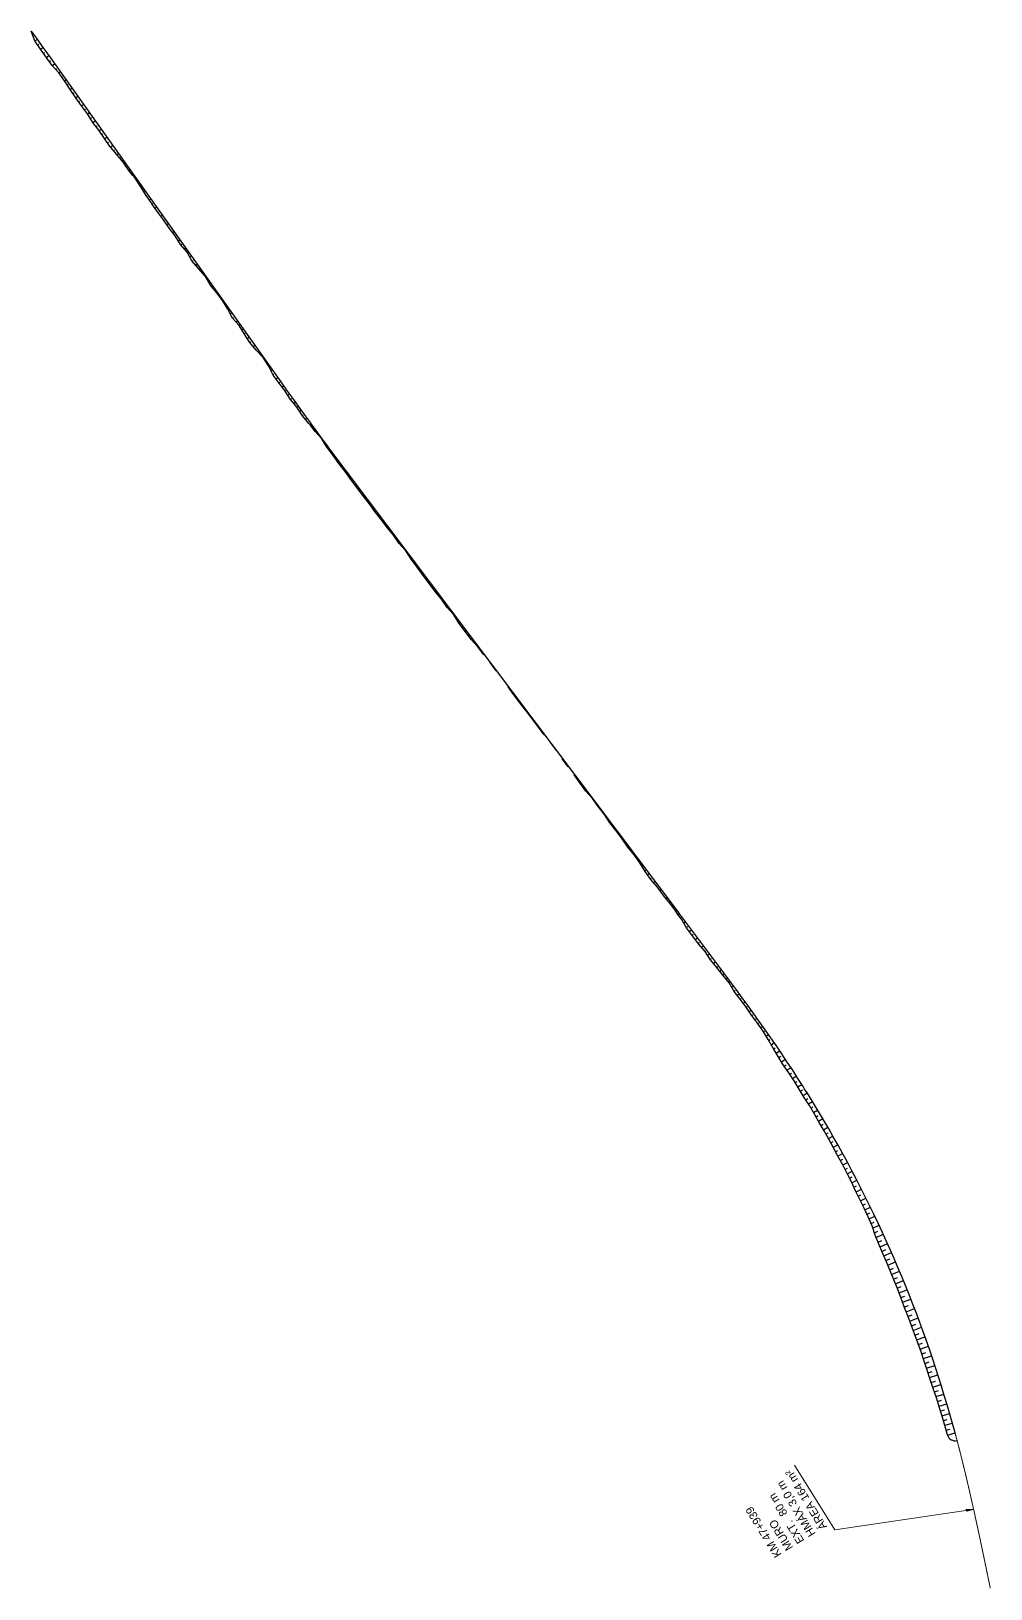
# Model space of a CAD drawing. Header units: metres. Extents: x 288738 to 324331, y 7399322 to 7465117.
# Drawn here: x 317448 to 317928, y 7431174 to 7431953 of the extents above; entities that cross this region are included whole.
import ezdxf

# ---------------------------------------------------------------- set-up
doc = ezdxf.new("R2010")
doc.units = ezdxf.units.M
doc.header["$LTSCALE"] = 10
for name, color, linetype in [('F-HZ-ATERRO-TALUDE', 110, 'Continuous'), ('F-HZ-MUROS', 210, 'Continuous'), ('F-HZ-PIANO-CORTE', 10, 'Continuous'), ('F-HZ-TALUDE', 2, 'Continuous')]:
    doc.layers.add(name, color=color, linetype=linetype)
doc.layers.add('U-HZ-TEXTO-MUROS', color=2, linetype='Continuous', lineweight=0)
doc.styles.add('ARIAL', font='arial.ttf')
doc.styles.add('DIM', font='arial.ttf', dxfattribs={"width": 0.8})
doc.dimstyles.new('U-1_2000', dxfattribs={"dimscale": 2, "dimtxt": 1.5, "dimasz": 0.75, "dimexe": 0.75, "dimexo": 0.75, "dimgap": 0.25, "dimtad": 1, "dimzin": 4, "dimtxsty": 'DIM', "dimblk": 'ARCHTICK', "dimcen": 0.7, "dimdle": 0.75, "dimclrd": 256, "dimclre": 256, "dimclrt": 256, "dimaunit": 1, "dimadec": 3, "dimazin": 2, "dimtfac": 1, "dimtofl": 0, "dimtmove": 0, "dimatfit": 3, "dimldrblk": 'CLOSEDBLANK', "dimfxl": 0, "dimtolj": 1, "dimtzin": 0, "dimlwd": -1, "dimlwe": -1, "dimarcsym": 0})

# ---------------------------------------------------------------- blocks, each defined once
blk = doc.blocks.new('_ArchTick')
at = {"color": 0, "linetype": 'ByBlock', "const_width": 0.15}
blk.add_lwpolyline([(-0.5, -0.5), (0.5, 0.5)], dxfattribs=at)

msp = doc.modelspace()

# ---------------------------------------------------------------- linework, layer by layer
at = {"layer": 'F-HZ-ATERRO-TALUDE', "linetype": 'Continuous', "lineweight": -3}
for p, q in [((317448.214, 7431953.102), (317448.204, 7431953.095)), ((317677.75, 7431637.459), (317677.725, 7431637.44)), ((317679.254, 7431635.462), (317679.227, 7431635.442)), ((317686.772, 7431625.476), (317686.628, 7431625.368)), ((317688.276, 7431623.479), (317688.195, 7431623.418)), ((317689.779, 7431621.482), (317689.602, 7431621.348)), ((317691.283, 7431619.485), (317691.193, 7431619.417)), ((317692.787, 7431617.487), (317692.603, 7431617.349)), ((317694.29, 7431615.491), (317694.218, 7431615.436)), ((317695.794, 7431613.494), (317695.688, 7431613.414)), ((317697.297, 7431611.497), (317697.225, 7431611.442)), ((317698.8, 7431609.5), (317698.616, 7431609.361)), ((317700.304, 7431607.503), (317700.226, 7431607.444)), ((317701.808, 7431605.506), (317701.679, 7431605.409)), ((317703.311, 7431603.509), (317703.245, 7431603.459)), ((317713.837, 7431589.529), (317713.616, 7431589.363)), ((317715.341, 7431587.532), (317715.249, 7431587.463)), ((317716.844, 7431585.535), (317716.697, 7431585.424))]:
    msp.add_line(p, q, dxfattribs=at)
at = {"layer": 'F-HZ-MUROS', "linetype": 'Continuous', "lineweight": -3, "const_width": 0.5}
msp.add_lwpolyline([(317927.76, 7431174.682), (317926.584, 7431180.354), (317925.571, 7431185.227), (317924.558, 7431190.091), (317923.54, 7431194.947), (317922.513, 7431199.795), (317921.478, 7431204.635), (317920.431, 7431209.465), (317919.369, 7431214.286), (317918.292, 7431219.096), (317917.196, 7431223.895), (317916.079, 7431228.683), (317914.94, 7431233.459), (317913.775, 7431238.221), (317912.582, 7431242.971), (317911.36, 7431247.706), (317910.103, 7431252.443)], dxfattribs=at)
msp.add_lwpolyline([(317927.76, 7431174.682), (317926.584, 7431180.354), (317925.571, 7431185.227), (317924.558, 7431190.091), (317923.54, 7431194.947), (317922.513, 7431199.795), (317921.478, 7431204.635), (317920.431, 7431209.465), (317919.369, 7431214.286), (317918.292, 7431219.096), (317917.196, 7431223.895), (317916.079, 7431228.683), (317914.94, 7431233.459), (317913.775, 7431238.221), (317912.582, 7431242.971), (317911.36, 7431247.706), (317910.103, 7431252.443)], dxfattribs=at)
at = {"layer": 'F-HZ-PIANO-CORTE'}
for p, q in [((317450.106, 7431948.214), (317451.186, 7431948.999)), ((317451.483, 7431946.127), (317452.065, 7431946.55)), ((317452.862, 7431944.042), (317454.106, 7431944.947)), ((317454.311, 7431942.005), (317454.936, 7431942.459)), ((317455.76, 7431939.967), (317457.018, 7431940.882)), ((317457.231, 7431937.946), (317457.849, 7431938.396)), ((317458.708, 7431935.929), (317459.918, 7431936.809)), ((317460.422, 7431934.109), (317460.889, 7431934.449)), ((317462.133, 7431932.288), (317462.793, 7431932.767)), ((317463.551, 7431930.228), (317463.896, 7431930.479)), ((317464.968, 7431928.169), (317465.69, 7431928.694)), ((317466.305, 7431926.056), (317466.72, 7431926.358)), ((317467.641, 7431923.943), (317468.582, 7431924.627)), ((317469.064, 7431921.888), (317469.547, 7431922.239)), ((317470.486, 7431919.832), (317471.479, 7431920.554)), ((317471.898, 7431917.768), (317472.413, 7431918.143)), ((317473.309, 7431915.705), (317474.376, 7431916.48)), ((317474.868, 7431913.75), (317475.346, 7431914.098)), ((317476.427, 7431911.796), (317477.271, 7431912.41)), ((317476.509, 7431911.661), (317477.362, 7431912.281)), ((317477.811, 7431909.527), (317478.309, 7431909.889)), ((317479.126, 7431907.401), (317480.251, 7431908.22)), ((317480.647, 7431905.418), (317481.173, 7431905.8)), ((317482.16, 7431903.428), (317483.148, 7431904.146)), ((317483.531, 7431901.337), (317484.063, 7431901.724)), ((317484.905, 7431899.249), (317486.043, 7431900.076)), ((317486.353, 7431897.211), (317486.922, 7431897.625)), ((317487.808, 7431895.178), (317488.94, 7431896.002)), ((317489.468, 7431893.31), (317489.925, 7431893.643)), ((317491.146, 7431891.457), (317491.822, 7431891.95)), ((317492.67, 7431889.475), (317492.97, 7431889.694)), ((317494.193, 7431887.493), (317494.718, 7431887.877)), ((317495.649, 7431885.46), (317495.908, 7431885.65)), ((317497.106, 7431883.429), (317497.616, 7431883.803)), ((317498.675, 7431881.482), (317498.869, 7431881.625)), ((317500.243, 7431879.536), (317500.511, 7431879.733)), ((317500.48, 7431879.183), (317500.618, 7431879.285)), ((317501.874, 7431877.108), (317502.204, 7431877.352)), ((317503.25, 7431875.022), (317503.451, 7431875.17)), ((317504.537, 7431872.878), (317505.093, 7431873.29)), ((317505.841, 7431870.746), (317506.188, 7431871.004)), ((317507.259, 7431868.687), (317507.983, 7431869.226)), ((317508.675, 7431866.626), (317509.053, 7431866.908)), ((317510.098, 7431864.571), (317510.88, 7431865.153)), ((317511.534, 7431862.525), (317511.931, 7431862.821)), ((317513.055, 7431860.541), (317513.777, 7431861.079)), ((317514.561, 7431858.546), (317514.894, 7431858.794)), ((317515.965, 7431856.478), (317516.674, 7431857.006)), ((317517.386, 7431854.421), (317517.754, 7431854.695)), ((317518.926, 7431852.452), (317519.571, 7431852.932)), ((317520.441, 7431850.466), (317520.73, 7431850.681)), ((317521.769, 7431848.347), (317522.464, 7431848.865)), ((317523.128, 7431846.251), (317523.518, 7431846.542)), ((317524.719, 7431844.323), (317525.356, 7431844.798)), ((317526.269, 7431842.367), (317526.536, 7431842.566)), ((317527.485, 7431840.183), (317528.239, 7431840.744)), ((317528.74, 7431838.025), (317529.208, 7431838.374)), ((317530.362, 7431836.123), (317531.123, 7431836.689)), ((317531.987, 7431834.223), (317532.278, 7431834.44)), ((317533.641, 7431832.349), (317534.013, 7431832.626)), ((317535.26, 7431830.449), (317535.359, 7431830.522)), ((317536.491, 7431828.273), (317536.895, 7431828.574)), ((317537.749, 7431826.117), (317538.041, 7431826.334)), ((317539.399, 7431824.238), (317539.778, 7431824.52)), ((317541.037, 7431822.35), (317541.13, 7431822.419)), ((317542.494, 7431820.319), (317542.672, 7431820.451)), ((317543.945, 7431818.283), (317544.033, 7431818.349)), ((317545.3, 7431816.182), (317545.566, 7431816.381)), ((317546.643, 7431814.074), (317546.827, 7431814.212)), ((317547.797, 7431811.857), (317548.442, 7431812.337)), ((317548.966, 7431809.649), (317549.419, 7431809.987)), ((317550.602, 7431807.759), (317551.319, 7431808.293)), ((317552.231, 7431805.863), (317552.497, 7431806.062)), ((317553.544, 7431803.736), (317554.208, 7431804.23)), ((317554.857, 7431801.609), (317555.254, 7431801.904)), ((317556.211, 7431799.507), (317557.098, 7431800.167)), ((317557.568, 7431797.408), (317558.056, 7431797.771)), ((317559.167, 7431795.486), (317559.991, 7431796.099)), ((317560.767, 7431793.564), (317561.102, 7431793.814)), ((317562.463, 7431791.728), (317562.879, 7431792.038)), ((317564.159, 7431789.891), (317564.239, 7431789.951)), ((317565.552, 7431787.816), (317565.768, 7431787.976)), ((317566.946, 7431785.74), (317567.081, 7431785.84)), ((317568.049, 7431783.496), (317568.64, 7431783.937)), ((317569.151, 7431781.253), (317569.608, 7431781.593)), ((317570.659, 7431779.26), (317571.513, 7431779.897)), ((317572.182, 7431777.278), (317572.572, 7431777.569)), ((317573.65, 7431775.255), (317574.412, 7431775.822)), ((317575.116, 7431773.23), (317575.489, 7431773.508)), ((317576.504, 7431771.15), (317577.315, 7431771.754)), ((317577.888, 7431769.069), (317578.328, 7431769.396)), ((317579.477, 7431767.139), (317580.224, 7431767.696)), ((317580.992, 7431765.152), (317581.339, 7431765.41)), ((317582.39, 7431763.079), (317583.149, 7431763.645)), ((317583.784, 7431761.003), (317584.198, 7431761.313)), ((317585.358, 7431759.062), (317586.082, 7431759.604)), ((317586.943, 7431757.129), (317587.247, 7431757.357)), ((317588.492, 7431755.167), (317589.028, 7431755.568)), ((317590.036, 7431753.2), (317590.27, 7431753.376)), ((317591.678, 7431751.315), (317591.983, 7431751.544)), ((317593.327, 7431749.437), (317593.394, 7431749.487)), ((317594.657, 7431747.323), (317594.941, 7431747.537)), ((317596.012, 7431745.224), (317596.219, 7431745.38)), ((317597.494, 7431743.211), (317597.918, 7431743.53)), ((317598.978, 7431741.199), (317599.195, 7431741.362)), ((317600.44, 7431739.171), (317600.911, 7431739.525)), ((317601.899, 7431737.141), (317602.154, 7431737.333)), ((317603.434, 7431735.168), (317603.912, 7431735.528)), ((317604.977, 7431733.201), (317605.196, 7431733.366)), ((317606.462, 7431731.19), (317606.919, 7431731.534)), ((317607.94, 7431729.174), (317608.181, 7431729.355)), ((317609.401, 7431727.145), (317609.926, 7431727.54)), ((317610.859, 7431725.114), (317611.144, 7431725.329)), ((317612.391, 7431723.139), (317612.933, 7431723.547)), ((317613.932, 7431721.17), (317614.184, 7431721.36)), ((317615.456, 7431719.189), (317615.94, 7431719.553)), ((317616.978, 7431717.206), (317617.211, 7431717.381)), ((317618.46, 7431715.192), (317618.947, 7431715.559)), ((317619.937, 7431713.175), (317620.194, 7431713.368)), ((317621.464, 7431711.196), (317621.954, 7431711.565)), ((317622.997, 7431709.221), (317623.228, 7431709.394)), ((317624.484, 7431707.211), (317624.962, 7431707.571)), ((317625.966, 7431705.198), (317626.216, 7431705.386)), ((317627.537, 7431703.253), (317627.968, 7431703.578)), ((317629.118, 7431701.317), (317629.294, 7431701.449)), ((317630.591, 7431699.298), (317630.974, 7431699.585)), ((317632.052, 7431697.269), (317632.265, 7431697.429)), ((317633.686, 7431695.378), (317633.977, 7431695.597)), ((317635.34, 7431693.503), (317635.408, 7431693.555)), ((317636.73, 7431691.429), (317636.976, 7431691.614)), ((317638.088, 7431689.329), (317638.282, 7431689.476)), ((317639.58, 7431687.325), (317639.979, 7431687.625)), ((317641.09, 7431685.332), (317641.286, 7431685.48)), ((317642.541, 7431683.297), (317642.986, 7431683.631)), ((317643.985, 7431681.256), (317644.237, 7431681.446)), ((317645.49, 7431679.26), (317645.992, 7431679.638)), ((317647.004, 7431677.27), (317647.25, 7431677.456)), ((317648.519, 7431675.282), (317649, 7431675.644)), ((317650.035, 7431673.294), (317650.269, 7431673.47)), ((317651.611, 7431671.354), (317652.006, 7431671.651)), ((317653.195, 7431669.419), (317653.352, 7431669.537)), ((317654.609, 7431667.359), (317655.01, 7431667.661)), ((317655.999, 7431665.281), (317656.255, 7431665.474)), ((317657.63, 7431663.39), (317658.01, 7431663.676)), ((317659.295, 7431661.524), (317659.402, 7431661.605)), ((317660.691, 7431659.455), (317661.009, 7431659.694)), ((317662.048, 7431657.355), (317662.278, 7431657.529)), ((317663.5, 7431655.321), (317664.012, 7431655.706)), ((317664.966, 7431653.296), (317665.241, 7431653.502)), ((317666.467, 7431651.296), (317667.019, 7431651.712)), ((317667.974, 7431649.301), (317668.248, 7431649.508)), ((317669.641, 7431647.441), (317670.02, 7431647.726)), ((317671.334, 7431645.601), (317671.425, 7431645.669)), ((317672.859, 7431643.621), (317673.019, 7431643.742)), ((317674.355, 7431641.619), (317674.439, 7431641.682)), ((317709.084, 7431595.792), (317709.108, 7431595.81)), ((317710.599, 7431593.802), (317710.605, 7431593.808)), ((317720.879, 7431579.64), (317721.136, 7431579.834)), ((317722.336, 7431577.609), (317722.488, 7431577.724)), ((317723.784, 7431575.571), (317724.143, 7431575.841)), ((317725.23, 7431573.532), (317725.438, 7431573.688)), ((317726.863, 7431571.642), (317727.145, 7431571.854)), ((317728.528, 7431569.777), (317728.586, 7431569.82)), ((317730.043, 7431567.79), (317730.146, 7431567.867)), ((317731.531, 7431565.78), (317731.59, 7431565.825)), ((317733.073, 7431563.813), (317733.153, 7431563.874)), ((317734.625, 7431561.853), (317734.641, 7431561.865)), ((317736.003, 7431559.77), (317736.157, 7431559.885)), ((317737.351, 7431557.664), (317737.503, 7431557.778)), ((317738.881, 7431555.689), (317739.158, 7431555.898)), ((317740.445, 7431553.739), (317740.553, 7431553.82)), ((317741.921, 7431551.722), (317742.165, 7431551.905)), ((317743.379, 7431549.691), (317743.524, 7431549.8)), ((317744.81, 7431547.641), (317745.171, 7431547.913)), ((317746.235, 7431545.587), (317746.454, 7431545.752)), ((317747.787, 7431543.628), (317748.176, 7431543.921)), ((317749.362, 7431541.687), (317749.521, 7431541.806)), ((317750.864, 7431539.688), (317751.182, 7431539.928)), ((317752.351, 7431537.679), (317752.518, 7431537.805)), ((317753.676, 7431535.561), (317754.183, 7431535.943)), ((317754.97, 7431533.421), (317755.324, 7431533.688)), ((317756.388, 7431531.364), (317757.181, 7431531.961)), ((317757.833, 7431529.324), (317758.259, 7431529.644)), ((317759.412, 7431527.387), (317760.186, 7431527.97)), ((317761.018, 7431525.472), (317761.353, 7431525.723)), ((317762.523, 7431523.476), (317763.191, 7431523.979)), ((317764.005, 7431521.462), (317764.35, 7431521.722)), ((317765.588, 7431519.529), (317766.197, 7431519.987)), ((317767.194, 7431517.612), (317767.446, 7431517.802)), ((317768.706, 7431515.623), (317769.202, 7431515.996)), ((317770.198, 7431513.617), (317770.452, 7431513.807)), ((317771.483, 7431511.475), (317772.199, 7431512.014)), ((317774.526, 7431507.302), (317775.305, 7431507.889)), ((317775.773, 7431505.135), (317776.286, 7431505.521)), ((317777.208, 7431503.09), (317778.3, 7431503.911)), ((317778.671, 7431501.063), (317779.238, 7431501.488)), ((317780.204, 7431499.088), (317781.308, 7431499.916)), ((317781.746, 7431497.12), (317782.279, 7431497.52)), ((317783.356, 7431495.208), (317784.313, 7431495.924)), ((317784.975, 7431493.303), (317785.394, 7431493.616)), ((317786.364, 7431491.227), (317787.312, 7431491.934)), ((317787.726, 7431489.131), (317788.269, 7431489.535)), ((317789.299, 7431487.189), (317790.31, 7431487.94)), ((317790.894, 7431485.264), (317791.35, 7431485.602)), ((317792.437, 7431483.297), (317793.303, 7431483.937)), ((317793.975, 7431481.326), (317794.387, 7431481.63)), ((317795.508, 7431479.352), (317796.291, 7431479.927)), ((317797.042, 7431477.377), (317797.412, 7431477.648)), ((317798.332, 7431475.237), (317799.262, 7431475.916)), ((317799.611, 7431473.089), (317800.177, 7431473.5)), ((317801.167, 7431471.133), (317802.222, 7431471.897)), ((317802.731, 7431469.183), (317803.216, 7431469.533)), ((317804.241, 7431467.19), (317805.173, 7431467.86)), ((317805.747, 7431465.194), (317806.196, 7431465.516)), ((317807.111, 7431463.1), (317808.109, 7431463.811)), ((317808.482, 7431461.009), (317809.027, 7431461.396)), ((317809.953, 7431458.988), (317811.028, 7431459.747)), ((317811.424, 7431456.966), (317811.953, 7431457.338)), ((317812.89, 7431454.942), (317813.928, 7431455.667)), ((317814.332, 7431452.901), (317814.852, 7431453.262)), ((317815.608, 7431450.751), (317816.802, 7431451.576)), ((317816.88, 7431448.598), (317817.555, 7431449.062)), ((317818.128, 7431446.432), (317819.649, 7431447.471)), ((317819.398, 7431444.28), (317820.232, 7431444.845)), ((317820.752, 7431442.178), (317822.475, 7431443.34)), ((317822.078, 7431440.059), (317822.979, 7431440.663)), ((317823.322, 7431437.891), (317825.273, 7431439.188)), ((317824.629, 7431435.763), (317825.646, 7431436.434)), ((317826.082, 7431433.728), (317828.042, 7431435.013)), ((317827.503, 7431431.672), (317828.46, 7431432.294)), ((317828.868, 7431429.577), (317830.781, 7431430.812)), ((317830.214, 7431427.471), (317831.177, 7431428.087)), ((317831.536, 7431425.349), (317833.487, 7431426.587)), ((317832.787, 7431423.187), (317833.808, 7431423.829)), ((317834.129, 7431421.078), (317836.159, 7431422.344)), ((317835.463, 7431418.963), (317836.473, 7431419.587)), ((317836.789, 7431416.844), (317838.798, 7431418.075)), ((317838.077, 7431414.702), (317839.091, 7431415.317)), ((317839.339, 7431412.544), (317841.404, 7431413.786)), ((317840.598, 7431410.384), (317841.645, 7431411.008)), ((317841.854, 7431408.222), (317843.976, 7431409.476)), ((317843.093, 7431406.051), (317844.17, 7431406.682)), ((317844.326, 7431403.876), (317846.513, 7431405.145)), ((317845.572, 7431401.708), (317846.669, 7431402.34)), ((317846.822, 7431399.543), (317849.017, 7431400.794)), ((317848.036, 7431397.358), (317849.144, 7431397.984)), ((317849.243, 7431395.169), (317851.486, 7431396.423)), ((317850.395, 7431392.95), (317851.549, 7431393.59)), ((317851.541, 7431390.728), (317853.919, 7431392.034)), ((317852.752, 7431388.541), (317853.935, 7431389.185)), ((317853.963, 7431386.354), (317856.318, 7431387.623)), ((317855.107, 7431384.131), (317856.304, 7431384.77)), ((317856.253, 7431381.909), (317858.681, 7431383.193)), ((317857.408, 7431379.692), (317858.628, 7431380.331)), ((317858.546, 7431377.467), (317861.01, 7431378.744)), ((317859.588, 7431375.194), (317860.872, 7431375.854)), ((317860.639, 7431372.926), (317863.301, 7431374.279)), ((317861.723, 7431370.673), (317863.078, 7431371.355)), ((317862.824, 7431368.429), (317865.559, 7431369.792)), ((317863.964, 7431366.204), (317865.319, 7431366.872)), ((317865.072, 7431363.963), (317867.782, 7431365.287)), ((317866.117, 7431361.692), (317867.498, 7431362.36)), ((317867.141, 7431359.412), (317869.968, 7431360.765)), ((317868.135, 7431357.118), (317869.591, 7431357.808)), ((317869.035, 7431354.788), (317872.115, 7431356.232)), ((317869.832, 7431352.419), (317871.502, 7431353.193)), ((317870.697, 7431350.074), (317874.223, 7431351.693)), ((317871.626, 7431347.753), (317873.447, 7431348.581)), ((317872.595, 7431345.448), (317876.302, 7431347.115)), ((317873.579, 7431343.15), (317875.455, 7431343.985)), ((317874.576, 7431340.858), (317878.347, 7431342.517)), ((317875.58, 7431338.568), (317877.469, 7431339.39)), ((317876.529, 7431336.256), (317880.356, 7431337.903)), ((317877.459, 7431333.935), (317879.404, 7431334.763)), ((317878.389, 7431331.614), (317882.328, 7431333.273)), ((317879.32, 7431329.294), (317881.311, 7431330.124)), ((317880.279, 7431326.986), (317884.263, 7431328.627)), ((317881.243, 7431324.679), (317883.232, 7431325.489)), ((317882.135, 7431322.343), (317886.161, 7431323.965)), ((317883.022, 7431320.006), (317885.061, 7431320.818)), ((317883.882, 7431317.659), (317888.023, 7431319.288)), ((317884.746, 7431315.313), (317886.845, 7431316.129)), ((317885.647, 7431312.981), (317889.847, 7431314.595)), ((317886.548, 7431310.649), (317888.648, 7431311.446)), ((317887.441, 7431308.314), (317891.634, 7431309.887)), ((317888.333, 7431305.978), (317890.425, 7431306.753)), ((317889.217, 7431303.64), (317893.384, 7431305.165)), ((317890.085, 7431301.295), (317892.166, 7431302.048)), ((317890.911, 7431298.936), (317895.095, 7431300.43)), ((317891.751, 7431296.581), (317893.845, 7431297.319)), ((317892.618, 7431294.237), (317896.769, 7431295.681)), ((317893.457, 7431291.882), (317895.525, 7431292.592)), ((317894.256, 7431289.513), (317898.405, 7431290.92)), ((317895.039, 7431287.139), (317897.124, 7431287.837)), ((317895.805, 7431284.759), (317900.003, 7431286.146)), ((317896.591, 7431282.386), (317898.689, 7431283.069)), ((317897.392, 7431280.017), (317901.563, 7431281.359)), ((317898.185, 7431277.646), (317900.256, 7431278.303)), ((317898.973, 7431275.274), (317903.085, 7431276.56)), ((317899.769, 7431272.904), (317901.799, 7431273.53)), ((317900.568, 7431270.535), (317904.567, 7431271.751)), ((317901.344, 7431268.159), (317903.318, 7431268.751)), ((317902.114, 7431265.78), (317906.011, 7431266.932)), ((317902.842, 7431263.389), (317904.779, 7431263.953)), ((317903.561, 7431260.994), (317907.416, 7431262.102)), ((317904.263, 7431258.595), (317906.182, 7431259.139)), ((317904.963, 7431256.195), (317908.783, 7431257.263)), ((317905.634, 7431253.787), (317907.54, 7431254.313)), ((317906.353, 7431251.318), (317910.173, 7431252.386))]:
    msp.add_line(p, q, dxfattribs=at)
at = {"layer": 'F-HZ-TALUDE', "linetype": 'Continuous', "lineweight": -3}
for p, q in [((317680.674, 7431633.407), (317677.722, 7431637.444)), ((317710.817, 7431593.515), (317707.789, 7431597.494)), ((317716.697, 7431585.424), (317713.616, 7431589.363))]:
    msp.add_line(p, q, dxfattribs=at)
at = {"layer": 'F-HZ-TALUDE'}
for points in [[(317450.106, 7431948.214), (317448.214, 7431953.102)], [(317773.422, 7431509.219), (317771.483, 7431511.475)], [(317773.985, 7431509.642), (317772.199, 7431512.014)]]:
    msp.add_lwpolyline(points, dxfattribs=at)
at = {"layer": 'F-HZ-TALUDE', "linetype": 'Continuous', "lineweight": -3}
for points in [[(317448.214, 7431953.102), (317448.214, 7431953.102), (317451.148, 7431949.053), (317454.071, 7431944.996), (317456.982, 7431940.931), (317459.883, 7431936.859), (317573.018, 7431777.781), (317575.918, 7431773.706), (317578.828, 7431769.639), (317580.549, 7431767.245), (317581.753, 7431765.574), (317584.695, 7431761.509), (317587.649, 7431757.452), (317588.19, 7431756.711), (317590.614, 7431753.403), (317593.59, 7431749.362), (317595.907, 7431746.233), (317596.575, 7431745.333), (317599.563, 7431741.324), (317602.561, 7431737.323), (317605.568, 7431733.328), (317772.199, 7431512.014)], [(317674.571, 7431641.33), (317671.578, 7431645.335), (317668.177, 7431649.033), (317665.163, 7431653.023), (317662.231, 7431657.073), (317659.51, 7431661.284), (317656.169, 7431665.027), (317653.384, 7431669.189), (317650.213, 7431673.06), (317647.182, 7431677.037), (317644.155, 7431681.016), (317641.266, 7431685.1), (317638.246, 7431689.085), (317635.524, 7431693.295), (317632.206, 7431697.055), (317629.284, 7431701.114), (317626.12, 7431704.99), (317623.155, 7431709.017), (317620.09, 7431712.967), (317617.135, 7431717.002), (317614.091, 7431720.968), (317611.009, 7431724.906), (317608.091, 7431728.968), (317605.134, 7431733.001), (317602.047, 7431736.935), (317599.128, 7431740.996), (317596.159, 7431745.02), (317595.505, 7431745.93), (317593.471, 7431749.273), (317590.15, 7431753.055), (317587.617, 7431756.282), (317587.047, 7431757.001), (317583.862, 7431760.886), (317581.062, 7431765.059), (317579.832, 7431766.712), (317577.946, 7431768.982), (317575.173, 7431773.151), (317572.241, 7431777.202), (317569.193, 7431781.167), (317566.951, 7431785.731), (317564.162, 7431789.888), (317560.751, 7431793.582), (317557.549, 7431797.431), (317554.834, 7431801.644), (317552.198, 7431805.915), (317548.917, 7431809.705), (317546.578, 7431814.198), (317543.863, 7431818.411), (317540.948, 7431822.474), (317537.638, 7431826.243), (317535.158, 7431830.63), (317531.838, 7431834.392), (317528.587, 7431838.205), (317526.133, 7431842.612), (317522.945, 7431846.472), (317520.281, 7431850.722), (317517.198, 7431854.66), (317514.388, 7431858.802), (317511.346, 7431862.77), (317508.622, 7431866.701), (317508.499, 7431866.886), (317505.646, 7431871.029), (317503.048, 7431875.359), (317500.243, 7431879.536), (317498.957, 7431881.131), (317497.087, 7431883.453), (317494.16, 7431887.539), (317491.094, 7431891.523), (317488.172, 7431894.735), (317487.723, 7431895.281), (317484.828, 7431899.358), (317482.084, 7431903.545), (317479.04, 7431907.514), (317476.427, 7431911.796), (317473.306, 7431915.709), (317470.482, 7431919.837), (317467.637, 7431923.95), (317464.958, 7431928.185), (317462.122, 7431932.305), (317458.666, 7431935.974), (317455.724, 7431940.017), (317452.827, 7431944.092), (317450.07, 7431948.269)], [(317704.68, 7431601.411), (317701.678, 7431605.41), (317698.615, 7431609.363), (317695.687, 7431613.417), (317692.601, 7431617.352), (317689.599, 7431621.351), (317686.626, 7431625.371)], [(317771.483, 7431511.475), (317770.469, 7431513.253), (317767.485, 7431517.265), (317764.27, 7431521.103), (317761.306, 7431525.129), (317758.087, 7431528.965), (317755.196, 7431533.047), (317752.595, 7431537.348), (317749.622, 7431541.368), (317746.468, 7431545.252), (317743.615, 7431549.363), (317740.698, 7431553.425), (317737.566, 7431557.326), (317734.864, 7431561.55), (317731.76, 7431565.471), (317728.784, 7431569.49), (317725.442, 7431573.233), (317722.549, 7431577.313), (317719.633, 7431581.376)], [(317906.302, 7431251.378), (317905.004, 7431256.057), (317903.645, 7431260.712), (317902.253, 7431265.35), (317900.942, 7431269.402), (317900.765, 7431269.95), (317899.22, 7431274.528), (317897.698, 7431279.112), (317896.151, 7431283.686), (317894.671, 7431288.282), (317893.128, 7431292.858), (317891.453, 7431297.388), (317889.858, 7431301.945), (317888.15, 7431306.462), (317886.424, 7431310.971), (317884.684, 7431315.474), (317883.021, 7431320.008), (317881.308, 7431324.524), (317879.446, 7431328.98), (317877.648, 7431333.464), (317875.851, 7431337.949), (317873.912, 7431342.374), (317872.009, 7431346.815), (317871.392, 7431348.326), (317870.207, 7431351.304), (317868.656, 7431355.916), (317866.731, 7431360.358), (317864.707, 7431364.755), (317862.499, 7431369.062), (317860.4, 7431373.423), (317858.381, 7431377.827), (317856.143, 7431382.12), (317853.926, 7431386.425), (317851.577, 7431390.659), (317849.356, 7431394.965), (317847.017, 7431399.205), (317844.595, 7431403.399), (317842.208, 7431407.614), (317839.773, 7431411.801), (317837.328, 7431415.983), (317834.758, 7431420.09), (317832.693, 7431423.335), (317832.235, 7431424.226), (317829.671, 7431428.345), (317827.019, 7431432.416), (317824.19, 7431436.377), (317821.761, 7431440.613), (317819.117, 7431444.716), (317816.669, 7431448.964), (317814.163, 7431453.185), (317811.285, 7431457.157), (317808.396, 7431461.128), (317805.709, 7431465.252), (317802.734, 7431469.179), (317799.646, 7431473.031), (317797.108, 7431477.292), (317794.074, 7431481.2), (317791.026, 7431485.104), (317787.858, 7431488.928), (317785.147, 7431493.1), (317781.922, 7431496.896), (317778.85, 7431500.815), (317775.932, 7431504.859), (317773.422, 7431509.219)], [(317910.109, 7431252.415), (317908.822, 7431257.124), (317907.499, 7431261.818), (317906.141, 7431266.496), (317904.917, 7431270.603), (317904.75, 7431271.157), (317903.323, 7431275.805), (317901.86, 7431280.443), (317900.361, 7431285.069), (317898.827, 7431289.683), (317897.258, 7431294.285), (317895.653, 7431298.875), (317894.012, 7431303.452), (317892.337, 7431308.017), (317890.626, 7431312.569), (317888.881, 7431317.107), (317887.1, 7431321.632), (317885.285, 7431326.143), (317883.435, 7431330.64), (317881.55, 7431335.122), (317879.631, 7431339.59), (317877.678, 7431344.043), (317875.69, 7431348.481), (317875.012, 7431349.975), (317873.668, 7431352.903), (317871.612, 7431357.309), (317869.523, 7431361.7), (317867.399, 7431366.074), (317865.242, 7431370.432), (317863.052, 7431374.773), (317860.828, 7431379.097), (317858.571, 7431383.404), (317856.28, 7431387.694), (317853.957, 7431391.965), (317851.601, 7431396.219), (317849.212, 7431400.454), (317846.791, 7431404.671), (317844.337, 7431408.869), (317841.851, 7431413.048), (317839.333, 7431417.207), (317836.783, 7431421.347), (317834.735, 7431424.621), (317834.201, 7431425.468), (317831.584, 7431429.573), (317828.932, 7431433.663), (317826.245, 7431437.737), (317823.525, 7431441.796), (317820.773, 7431445.841), (317817.991, 7431449.873), (317815.182, 7431453.893), (317812.346, 7431457.903), (317809.486, 7431461.903), (317806.605, 7431465.894), (317803.703, 7431469.879), (317800.783, 7431473.858), (317797.846, 7431477.833), (317794.895, 7431481.805), (317791.931, 7431485.775), (317788.957, 7431489.746), (317785.973, 7431493.717), (317782.983, 7431497.691), (317779.988, 7431501.67), (317773.985, 7431509.642)]]:
    msp.add_lwpolyline(points, dxfattribs=at)
msp.add_lwpolyline([(317906.308, 7431251.359, 0.4110079), (317911.123, 7431248.601, -13.5734054)], format="xyb", dxfattribs=at)

# ---------------------------------------------------------------- texts
at = {"layer": 'U-HZ-TEXTO-MUROS', "linetype": 'Continuous', "lineweight": -3, "insert": (317846.312, 7431205.53), "char_height": 4, "attachment_point": 7, "rotation": 121.516185, "style": 'ARIAL'}
msp.add_mtext('KM 47+939\\PMURO\\PEXT.^I80 m\\PHMÁX 3,0 m\\PÁREA 164 m²', dxfattribs=at)
msp.add_mtext('KM 47+939\\PMURO\\PEXT.^I80 m\\PHMÁX 3,0 m\\PÁREA 164 m²', dxfattribs=at)

# ---------------------------------------------------------------- leaders
at = {"layer": 'U-HZ-TEXTO-MUROS', "linetype": 'Continuous', "lineweight": -3}
msp.add_leader([(317918.881, 7431214.177), (317849.989, 7431203.85), (317829.837, 7431236.247)], dimstyle='U-1_2000', override={"dimscale": 1, "dimasz": 3}, dxfattribs=at)
msp.add_leader([(317918.881, 7431214.177), (317849.989, 7431203.85), (317829.837, 7431236.247)], dimstyle='U-1_2000', override={"dimscale": 1, "dimasz": 3}, dxfattribs=at)

doc.saveas('drawing.dxf')
